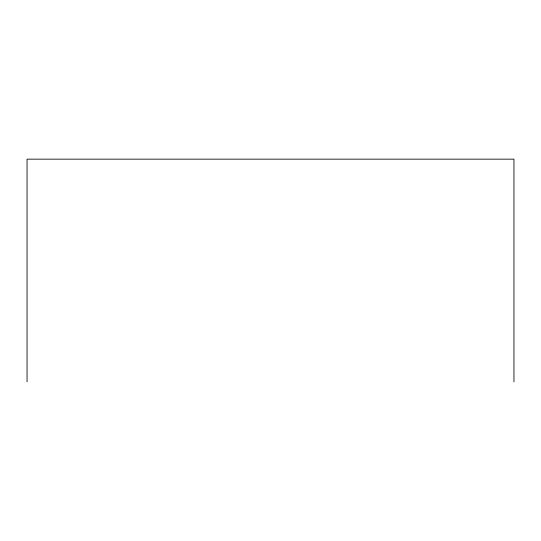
<?xml version="1.0" encoding="UTF-8"?>
<svg xmlns="http://www.w3.org/2000/svg" width="541" height="541" viewBox="0 0 541 541"><rect width="100%" height="100%" fill="white"/><g stroke="black" fill="none" stroke-linecap="round" stroke-linejoin="round"><path stroke-width="0.81" d="M513.95 381.845L513.95 159.155L27.05 159.155L27.05 381.845"/></g></svg>
